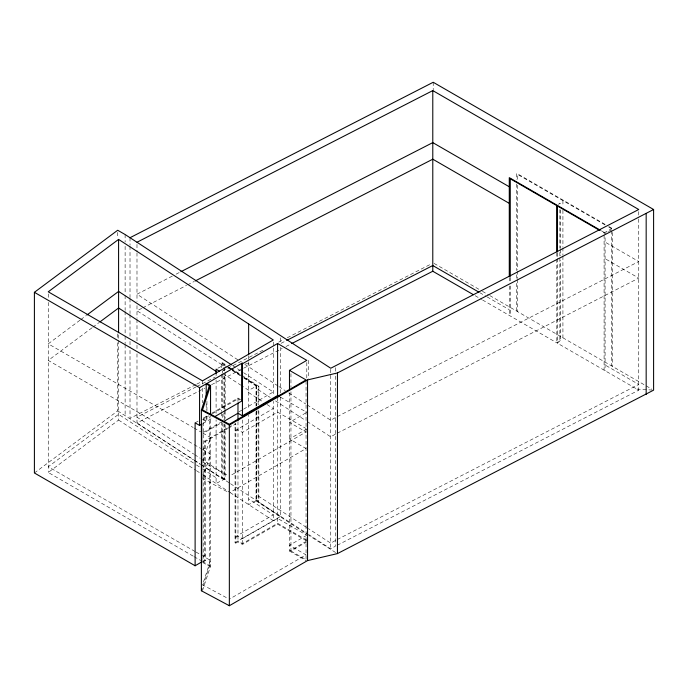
<?xml version="1.0" encoding="UTF-8"?>
<svg xmlns="http://www.w3.org/2000/svg" width="688" height="688" viewBox="0 0 688 688"><rect width="100%" height="100%" fill="white"/><g stroke="black" fill="none" stroke-linecap="round" stroke-linejoin="round"><path stroke-width="0.52" stroke-dasharray="3.44 2.58" d="M202.848 460.9L210.554 437.534L203.227 433.302L221.519 422.742M202.848 477.481L210.554 454.114L203.227 449.883M203.055 585.677L209.419 566.362L209.419 416.713M202.521 590.545L210.554 566.164L210.554 416.3M558.338 204.379L559.869 203.123L560.359 203.407L558.828 204.671M482.555 299.977L556.807 342.848L559.869 340.328L559.869 257.794M638.748 219.059L638.748 390.156L557.306 343.14L560.359 340.612L560.359 260.219M79.989 320.187L48.255 343.837L193.19 427.506M80.849 319.55L85.991 315.715M91.994 327.815L48.255 360.409L193.19 444.087M92.854 327.178L98.857 322.706M34.4 472.974L117.691 410.899L117.691 340.345M193.19 556.136L48.255 472.467L118.585 420.058L118.585 340.225M221.605 367.71L221.605 363.006L222.344 362.576L225.139 364.391L224.4 365.397L224.4 364.821M256.013 385.951L256.727 385.538L241.815 375.82M195.117 422.836L198.428 420.918M203.39 418.055L207.939 415.432M211.586 413.325L237.979 398.085L240.654 399.633M258.112 404.639L258.112 386.742L258.851 386.312L241.815 375.252M210.554 566.164L203.227 561.933L203.227 419.009L208.713 415.844M212.368 413.729L237.979 398.945L239.837 400.012M202.883 423.498L212.429 417.986M203.39 432.348L220.685 422.363M238.908 411.845L242.623 409.695M243.552 409.162L273.282 391.997L241.462 371.314M202.478 561.503L204.663 560.247L204.663 441.051L227.694 427.755M228.614 427.222L231.374 425.623M204.663 441.051L205.402 441.481L227.513 428.71M228.433 428.185L235.803 423.928L235.803 543.124L235.055 542.694L235.055 423.498L235.803 423.928M202.478 449.453L204.663 448.198M235.055 430.645L273.282 408.577L267.125 404.57M235.803 431.075L237.979 429.811L242.434 432.391L277.591 412.095L305.885 428.426M604.09 232.94L611.52 228.657M608.785 226.507L612.509 228.657L612.509 229.224L605.079 233.516L601.338 231.357M305.885 412.903L289.467 422.38L306.057 431.961L230.239 475.726M222.344 422.716L222.344 477.489L221.605 477.919L221.605 422.088M306.796 428.959L289.467 438.961L306.057 448.542L230.239 492.307M225.139 424.806L225.139 479.304L224.4 479.734L224.4 424.169M335.348 417.607L330.747 420.265L306.624 404.57M335.348 434.188L330.747 436.846L306.624 421.151M256.727 411.183L256.727 499.875L256.013 500.288L256.013 411.596M280.48 516.473L258.112 501.647L258.851 501.217L258.851 409.936M235.055 536.975L273.282 514.908L248.643 498.895M205.402 554.958L203.227 556.214L210.554 560.445L202.521 584.826L227.47 598.19M235.803 537.405L237.979 536.15L242.434 538.721M235.055 542.694L280.704 516.344L280.704 397.036M203.227 561.933L205.402 560.677L205.402 441.481M235.803 543.124L237.979 541.869L242.434 544.44L277.591 524.144L306.796 541.009M306.796 535.29L289.467 545.3L306.057 554.872L229.319 599.179M289.467 392.659L289.467 551.011L305.885 541.533M290.955 391.739L290.955 551.011L308.284 541.009M335.348 540.527L330.747 543.176L308.405 528.642M308.405 534.361L330.747 548.895L335.348 546.238L335.348 375.141M242.434 538.566L277.591 518.425L305.885 534.765M337.249 416.627L638.748 261.526L605.079 242.09M337.249 433.208L638.748 278.107L605.079 258.671M337.249 539.538L638.748 384.437L605.079 365.001M337.249 545.257L638.748 390.156M172.292 276.12L136.989 294.215L239.39 360.83M176.111 274.168L179.929 272.207M141.762 308.353L136.989 310.795L221.605 364.511M142.717 307.863L186.603 285.365M187.557 284.875L194.24 281.452M217.838 368.218L223.935 365.096L227.031 367.108M195.736 384.678L130.015 418.373L130.015 346.752M196.691 384.188L201.455 381.745M222.405 371.004L264.355 349.495M278.666 342.151L283.439 339.709M287.257 337.756L431.307 263.9M196.149 386.854L136.989 417.186L193.698 454.054M197.103 386.364L215.232 377.076M281.074 343.312L286.793 340.379M136.989 353.787L136.989 422.905L204.852 388.109M211.543 384.678L282.192 348.463M286.002 346.503L290.766 344.06M245.668 363.711L251.688 364.098M636.864 389.073L653.6 390.156M202.521 461.915L227.47 475.27M202.521 478.495L227.47 491.851M605.07 224.357L516.705 173.342L516.705 179.749M605.096 224.95L517.694 174.485L517.694 180.918M608.768 227.066L612.509 229.224M601.364 230.798L605.079 232.94M434.145 263.452L481.454 290.766M482.383 291.308L488.876 295.057M489.804 295.591L651.777 389.107M479.785 292.667L486.235 296.39M487.164 296.924L509.275 309.695M559.869 340.328L560.359 340.612M475.176 295.72L481.634 299.443M280.326 397.096L306.796 412.379M203.227 419.009L206.942 421.151L206.942 414.864M202.633 419.525L206.194 421.581L206.194 414.245M194.119 428.048L200.621 431.797M194.119 444.629L200.621 448.378M117.691 410.899L193.698 459.773M335.598 552.524L308.654 535.316M306.427 539.934L277.591 523.284L242.434 543.58L237.979 541.009M290.955 551.011L306.624 560.058M289.467 551.011L306.057 560.591M195.048 551.492L48.255 466.748L118.585 414.339L195.521 464.357M195.977 552.034L202.478 555.784M204.663 560.247L205.402 560.677M194.119 556.678L200.621 560.428M202.59 562.423L209.419 566.362M256.727 499.875L258.851 501.217M244.782 364.339L278.012 385.959M278.915 386.544L285.176 390.621M288.754 392.943L305.73 403.985M232.492 365.483L240.568 370.729M231.28 368.398L240.938 374.676M226.894 366.111L229.525 367.822M230.403 368.398L240.938 375.252M221.605 363.006L227.031 366.532M227.909 367.108L231.426 369.387M232.303 369.963L242.838 376.809M243.715 377.385L258.112 386.742M227.909 367.676L231.426 369.963M232.303 370.531L242.838 377.385M243.715 377.953L256.478 386.252L248.643 390.268L241.6 385.693M258.112 389.597L270.281 397.509M275.492 400.898L305.73 420.566M223.136 373.687L240.723 385.125M248.643 392.556L262.721 401.715M194.601 454.639L200.002 458.156M200.905 458.741L221.605 472.2M258.112 495.936L307.51 528.066M222.344 477.489L225.139 479.304M194.601 460.358L200.002 463.875M200.905 464.46L229.672 483.157M230.549 483.733L307.51 533.785M196.415 464.942L201.782 468.425M202.676 469.01L216.092 477.73M118.585 420.058L195.521 470.076M196.415 470.652L201.782 474.144M202.676 474.729L229.293 492.032M230.17 492.599L273.282 520.627L273.282 401.328M136.989 422.905L193.233 459.739M194.119 460.324L200.371 464.409M201.266 464.993L223.583 479.613M255.996 500.838L307.76 534.731M638.748 211.629L638.748 217.993M612.509 232.441L612.509 366.429M611.52 230.798L611.52 365.861M605.079 237.799L605.079 370.72M604.09 235.09L604.09 370.153M562.922 200.595L562.922 205.961M562.922 210.244L562.922 246.691M562.922 247.766L562.922 255.265M562.922 256.34L562.922 337.808M560.359 209.84L560.359 248.428M560.359 249.503L560.359 255.936M559.869 209.556L559.869 248.144M559.869 252.427L559.869 256.719M557.306 253.098L557.306 257.381M557.306 258.456L557.306 343.14M556.807 252.806L556.807 258.172M556.807 259.238L556.807 342.848M517.694 185.21L517.694 269.885M517.694 270.96L517.694 278.468M517.694 279.534L517.694 311.69M516.705 184.023L516.705 270.539M516.705 274.804L516.705 279.079M516.705 283.353L516.705 311.122M510.272 277.393L510.272 281.676M510.272 285.967L510.272 315.981M509.275 277.47L509.275 281.77M509.275 286.062L509.275 315.414M433.216 82.268L433.216 89.75M335.348 367.71L335.348 374.083M330.747 369.301L330.747 548.895M308.284 360.357L308.284 378.529M306.796 362.481L306.796 378.4M306.057 380.997L306.057 559.636M290.955 373.567L290.955 387.464M280.704 337.808L280.704 343.114M280.704 347.363L280.704 392.891M277.591 397.587L277.591 524.144M273.282 342.099L273.282 396.142M258.851 386.312L258.851 404.57M258.112 410.005L258.112 501.647M256.727 384.962L256.727 405.843M256.478 385.676L256.478 405.481M256.478 410.831L256.478 500.589L248.643 504.605L248.643 415.113M256.013 385.375L256.013 406.255M248.643 355.808L248.643 409.738M242.434 419.955L242.434 544.44M237.979 398.085L237.979 402.007M237.979 421.529L237.979 541.869M225.139 372.449L225.139 409.85M225.139 410.917L225.139 418.399M224.4 367.53L224.4 371.804M224.4 376.078L224.4 409.205M224.4 410.272L224.4 419.895M223.935 364.52L223.935 365.096M223.935 367.229L223.935 371.503M223.935 375.777L223.935 408.904M223.935 413.178L223.935 419.594M223.935 423.868L223.935 479.433L216.092 483.449L216.092 419.732M222.344 362.576L222.344 366.876M222.344 371.167L222.344 373.317M222.344 374.392L222.344 409.833M222.344 414.124L222.344 418.424M221.605 374.109L221.605 411.424M221.605 412.49L221.605 417.822M216.092 373.55L216.092 375.691M216.092 379.991L216.092 413.29M206.942 401.242L206.942 410.676M206.194 403.761L206.194 410.057M202.478 380.851L202.478 383.99M202.478 388.187L202.478 402.858M136.989 244.369L136.989 251.799M136.989 252.857L136.989 301.473M136.989 305.618L136.989 318.32M136.989 319.395L136.989 340.887M136.989 345.187L136.989 349.487M130.015 237.713L130.015 245.203M130.015 246.27L130.015 297.577M130.015 298.644L130.015 313.616M130.015 314.683L130.015 337.129M130.015 341.403L130.015 345.686M125.121 234.531L125.121 242.013M125.121 246.295L125.121 294.395M125.121 295.462L125.121 310.426M125.121 311.501L125.121 335.013M125.121 336.088L125.121 343.57M125.121 344.636L125.121 415.191M118.585 334.858L118.585 339.15M117.691 232.381L117.691 237.73M117.691 333.938L117.691 339.279M48.255 293.931L48.255 298.179M48.255 302.428L48.255 472.467"/><path stroke-width="1.03" d="M130.015 237.713L433.216 82.268L653.6 209.505L653.6 390.156L337.447 553.599L307.545 560.591L229.345 605.732L201.378 590.76L201.378 410.108L209.419 385.71L206.194 383.852L206.194 396.426M206.942 383.422L210.554 385.512L202.521 409.893L229.319 424.238L306.057 379.931L289.467 370.359L289.467 389.468M201.378 590.76L202.048 588.73M202.057 423.971L199.572 425.408L195.117 422.836L195.117 565.76L34.4 472.974L34.4 292.314L117.691 230.248L125.121 234.531L330.747 368.243L638.748 209.505L432.786 90.592L136.989 242.253M118.585 239.398L48.255 291.807L202.478 380.851L273.282 339.975L118.585 239.398L118.585 332.708M86.851 315.07L118.585 291.428L231.598 364.898M99.717 322.061L118.585 308L216.092 371.4M34.4 292.314L199.572 387.679L242.434 362.929M215.172 416.403L241.694 401.087L241.694 363.359L242.434 363.78L277.591 343.493L306.796 360.357L289.467 370.359M224.262 421.159L237.979 413.239L242.434 415.81L277.591 395.514L279.414 396.572M201.378 410.108L229.345 425.081L307.545 379.931L337.447 372.948L653.6 209.505M195.057 565.794L201.739 561.933L201.739 424.384M180.884 271.717L432.786 142.614L509.275 186.775M195.194 280.962L432.786 159.195L509.275 203.356M286.793 340.379L432.786 265.534L478.865 292.133M291.721 343.57L432.786 271.244L473.335 294.662M600.426 230.256L509.275 177.633L509.275 276.395M599.506 230.291L510.272 178.777L510.272 276.318M219.61 371.4L216.092 369.112L216.092 373.55M646.17 213.787L646.17 394.448M557.306 205.927L557.306 252.023M556.807 205.643L556.807 251.739M432.786 90.592L432.786 271.244M337.447 372.948L337.447 553.599M307.545 379.931L307.545 560.591M277.591 343.493L277.591 397.587M248.643 323.953L248.643 354.741M242.434 363.78L242.434 415.81M237.979 403.03L237.979 420.488M229.345 425.081L229.345 605.732M210.554 385.512L210.554 414.176M209.419 385.71L209.419 387.851M199.572 387.679L199.572 425.408"/></g></svg>
